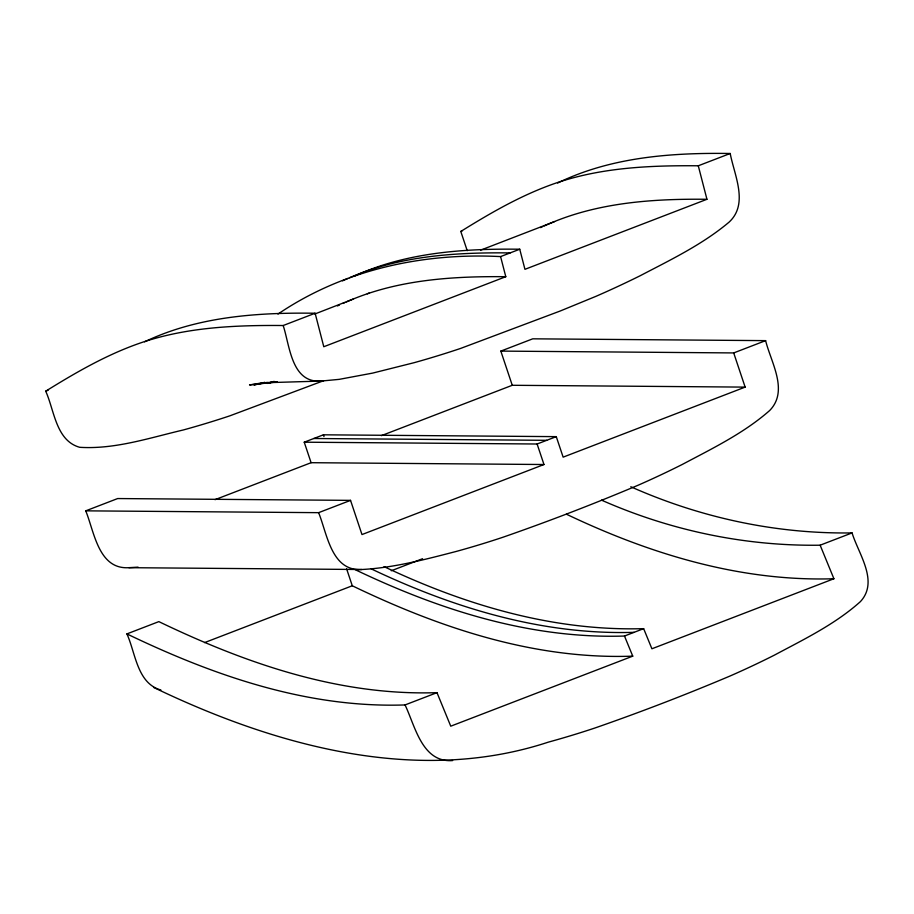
<?xml version="1.0" encoding="UTF-8"?>
<svg xmlns="http://www.w3.org/2000/svg" width="914" height="914" viewBox="0 0 914 914"><rect width="100%" height="100%" fill="white"/><g stroke="black" fill="none" stroke-linecap="round" stroke-linejoin="round"><path stroke-width="1.37" d="M323.75 380.658L229.882 415.824A1019.841 952.194 -89.6 0 1 183.326 429.968C149.405 437.897 114.89 449.528 79.678 447.3C55.868 440.651 54.383 410.237 45.7 391.192C76.685 371.952 108.617 353.501 143.384 341.962C188.318 327.098 236.235 325.098 283.191 325.521L315.124 313.239L323.784 346.737L505.785 276.702L500.586 256.594C422.497 252.572 343.196 269.813 277.97 314.073M467.225 250.687L460.793 231.459C491.766 212.208 523.699 193.757 558.477 182.217C603.411 167.365 651.328 165.365 698.285 165.788L730.206 153.495C734.319 175.214 748.863 203.833 729.121 222.102C702.592 244.449 670.922 259.656 640.371 275.64A1019.841 908.984 -65.6 0 1 595.791 296.399L560.293 310.977L460.507 348.463A1019.841 908.984 -65.6 0 1 414.225 362.664L372.729 373.083L339.208 379.356L321.077 381.069L265.848 382.726L277.262 381.903L249.533 384.943L264.443 382.498M557.631 183.029C611.043 156.991 671.676 152.581 730.206 153.495M337.437 305.939L339.437 305.013M540.597 227.609L542.333 226.821M144.572 341.825C197.481 316.541 257.325 312.382 315.124 313.239M342.51 280.838L347.777 278.519M353.844 276.371C405.508 252.401 463.581 248.505 519.746 249.225L524.944 269.322L706.945 199.286L698.285 165.788M342.91 303.448L344.658 302.683M544.07 226.044C594.82 202.611 651.796 198.658 706.945 199.286M346.406 301.928C396.276 279.741 451.893 276.142 505.785 276.702M349.536 277.765C399.886 255.68 455.892 252.298 510.161 252.915M367.314 293.805L369.062 293.074M353.421 299.004L314.804 314.016M480.57 250.173L554.581 221.588M45.7 391.192L48.088 390.267M460.793 231.459L462.061 230.968M500.586 256.594L519.746 249.225M500.826 351.102L733.702 352.93L745.139 387.113L512.263 385.285L500.826 351.102L532.748 338.82L765.624 340.636C770.948 362.367 788.953 390.815 769.679 410.512C743.893 433.202 712.509 448.397 682.381 464.403A1019.841 952.194 -89.6 0 1 638.075 485.243C593.563 504.048 548.423 521.426 502.791 537.295A1019.841 952.194 -89.6 0 1 456.235 551.439C425.238 559.459 393.888 567.811 361.773 569.513L128.897 567.685C98.438 569.651 94.336 531.868 85.733 510.846L117.666 498.553L350.542 500.369L361.978 534.564L543.979 464.518L537.112 444.01L304.236 442.193L311.103 462.701L543.979 464.518M304.236 442.193L323.396 434.813L556.272 436.641L563.138 457.149L745.139 387.113M215.007 499.672L311.103 462.701M381.389 435.647L512.263 385.285M85.733 510.846L318.609 512.663L350.542 500.369M733.702 352.93L765.624 340.636M537.112 444.01L556.272 436.641M160.887 690.013C137.077 683.364 135.592 652.95 126.909 633.905L158.842 621.623C245.66 663.358 339.277 695.977 436.983 692.652L450.751 726.184L632.751 656.149L624.491 636.03C530.257 639.069 439.2 609.844 355.146 569.651M204.553 642.611L352.278 585.771C439.76 627.872 534.382 659.702 632.751 656.149M391.261 570.77L422.565 558.717M126.909 633.905C213.727 675.64 307.344 708.259 405.051 704.934L436.983 692.652M601.503 500.129C670.213 530.474 744.967 546.286 820.144 545.201L852.065 532.908C858.463 553.918 879.131 581.373 860.428 601.595C835.156 624.262 804.091 639.263 774.364 655.155A1019.841 958.432 57.9 0 1 730.275 675.914C685.786 694.743 640.634 712.109 595.003 727.978A1019.841 958.432 57.9 0 1 548.217 742.179C416.59 785.492 274.154 745.401 153.609 687.408M624.491 636.03L643.65 628.649L651.911 648.78L833.911 578.745L820.144 545.201M274.074 381.458L267.482 383.412L274.189 381.469M264.9 382.383L253.864 384.954L267.288 382.395M138.071 567.148L128.897 567.685M313.822 438.503L546.698 440.32M833.911 578.745C740.523 581.772 649.9 553.998 566.429 514.205M643.65 628.649C553.119 631.311 465.077 605.045 384.006 566.611M634.065 632.339C542.31 635.127 453.264 607.89 371.198 568.862M852.065 532.908C775.906 534.084 700.284 517.655 630.786 486.751M452.647 760.562C422.062 762.904 415.196 726.104 405.051 704.934M321.077 381.069C291.44 383.297 289.841 345.755 283.191 325.521M361.773 569.513C331.314 571.479 327.212 533.696 318.609 512.663M323.396 434.813L323.979 436.538M346.6 568.782L352.278 585.771"/></g></svg>
